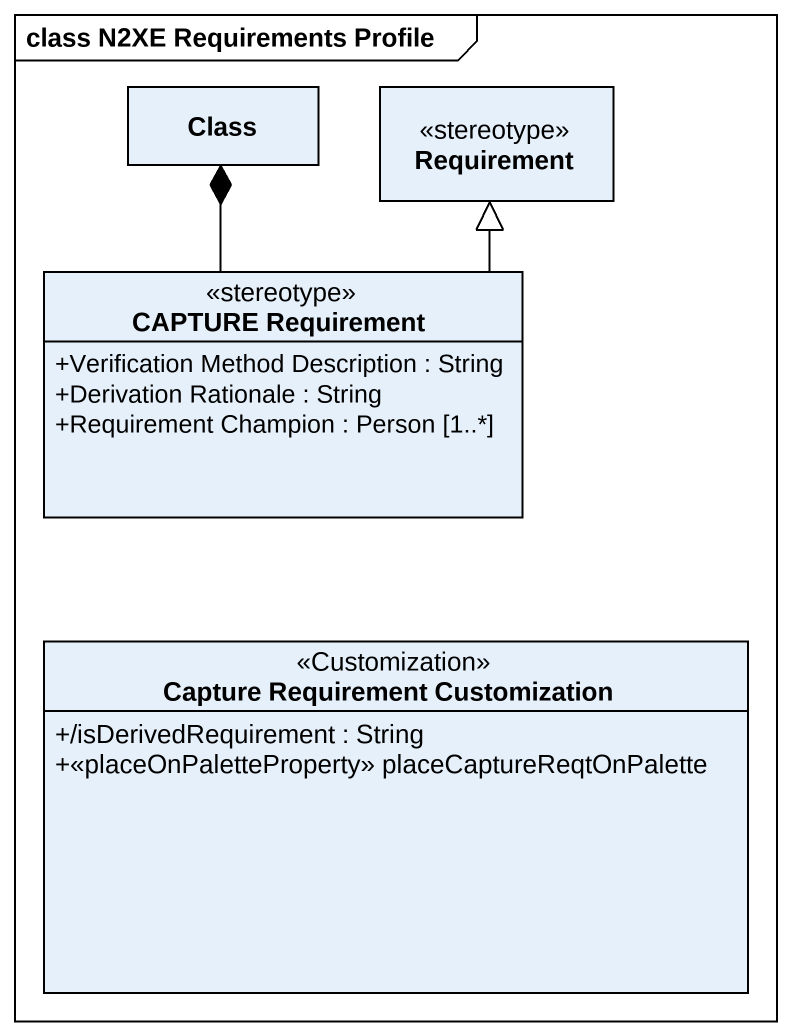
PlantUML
@startuml
mainframe class N2XE Requirements Profile
hide circle
hide empty members
skinparam classAttributeIconSize 0
class "Class" as Class_
class Requirement <<stereotype>>
class "CAPTURE Requirement" as CAPTURE_Requirement <<stereotype>> {
  +Verification Method Description : String
  +Derivation Rationale : String
  +Requirement Champion : Person [1..*]
}
class "Capture Requirement Customization" as Capture_Requirement <<Customization>> {
  +/isDerivedRequirement : String
  +<<placeOnPaletteProperty>> placeCaptureReqtOnPalette
}
CAPTURE_Requirement -up-* Class_
CAPTURE_Requirement -up-|> Requirement
@enduml
